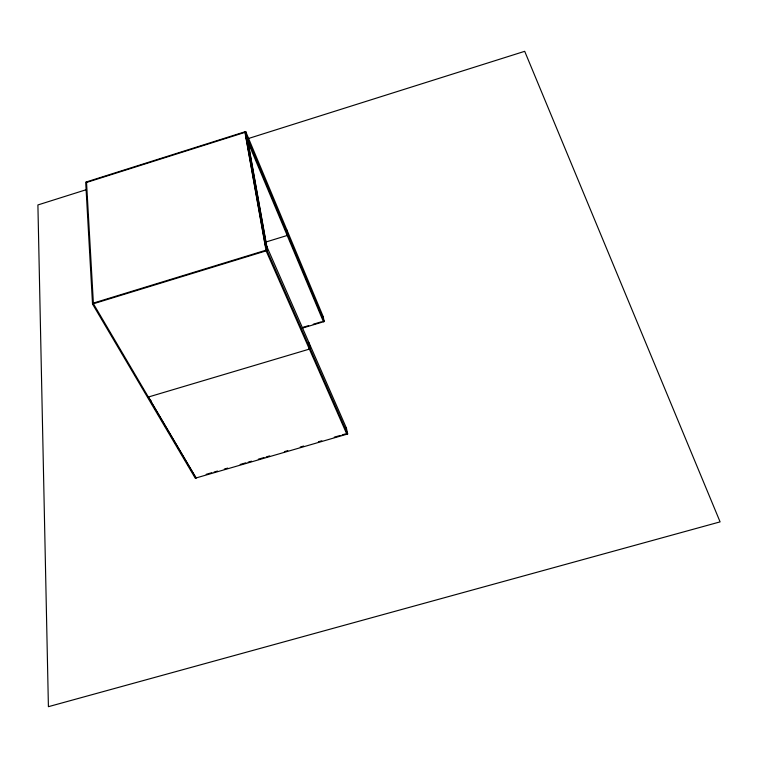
<?xml version="1.0" encoding="UTF-8"?>
<svg xmlns="http://www.w3.org/2000/svg" width="758" height="758" viewBox="0 0 758 758"><rect width="100%" height="100%" fill="white"/><g stroke="black" fill="none" stroke-linecap="round" stroke-linejoin="round"><path stroke-width="1.14" d="M302.063 328.195L324.206 321.563L323.145 316.484L245.706 131.551L85.692 182.147L92.523 304.034L195.261 478.194L347.657 433.983L346.434 428.128L265.954 244.569L265.044 244.843M86.535 182.47L244.967 132.375L245.232 133.001M245.706 131.551L246.615 136.639L245.772 136.904L323.467 321.78L323.353 321.212M86.355 189.661L37.9 204.954L48.408 706.683L720.1 521.874L524.697 51.317L248.624 138.449M265.707 242.077L287.983 235.236L286.988 230.138M93.376 303.077L266.001 250.187L266.276 250.813M92.523 304.034L267.034 250.576L265.954 244.569M322.415 316.702L323.145 316.484M303.077 327.285L308.714 325.599M313.215 324.253L321.288 321.837M147.526 397.277L310.23 348.851M345.639 428.355L346.434 428.128M206.167 474.337L211.833 472.689M214.097 472.035L217.499 471.05M224.302 469.079L227.703 468.093M240.172 464.474L245.838 462.825M248.103 462.172L251.504 461.186M258.307 459.215L263.974 457.567M266.238 456.913L269.64 455.928M284.383 451.645L287.775 450.659M300.244 447.049L303.645 446.055M318.388 441.781L321.78 440.796M334.25 437.176L340.058 435.499M342.19 434.874L345.591 433.889M150.084 399.381L151.278 401.399M148.36 397.021L196.038 477.957L195.962 477.294M196.038 477.976L93.414 303.759L86.507 181.892M267.034 250.576L347.657 433.983M246.615 136.639L324.206 321.563M346.719 433.567L346.861 434.22L266.115 250.86L244.862 131.816M309.065 342.9L310.23 348.86M287.093 234.914L287.197 235.482M309.255 348.443L309.387 349.116M247.743 140.325L267.451 250.055M247.279 138.543L266.759 247.127M245.848 136.468L265.243 245.042"/></g></svg>
